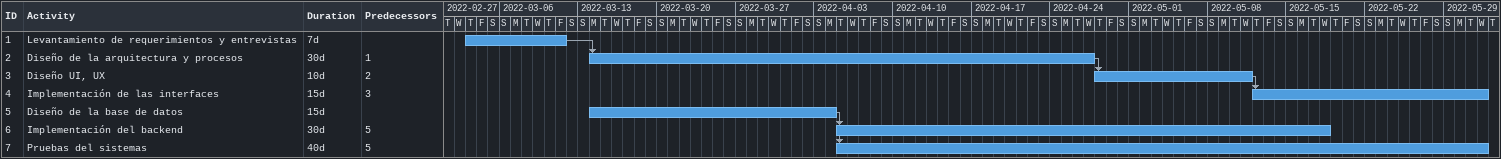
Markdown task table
| ID | Task | Duration | Start | Finish | Predecessors |
|---|---|---|---|---|---|
| 1 | Levantamiento de requerimientos y entrevistas | 7d | 2022-03-03 | 2022-03-11 |  |
| 2 | Diseño de la arquitectura y procesos | 30d | 2022-03-14 | 2022-04-27 | 1 |
| 3 | Diseño UI, UX | 10d | 2022-04-28 | 2022-05-11 | 2 |
| 4 | Implementación de las interfaces | 15d | 2022-05-12 | 2022-06-01 | 3 |
| 5 | Diseño de la base de datos | 15d | 2022-03-14 | 2022-04-04 |  |
| 6 | Implementación del backend | 30d | 2022-04-05 | 2022-05-18 | 5 |
| 7 | Pruebas del sistemas | 40d | 2022-04-05 | 2022-06-01 | 5 |
